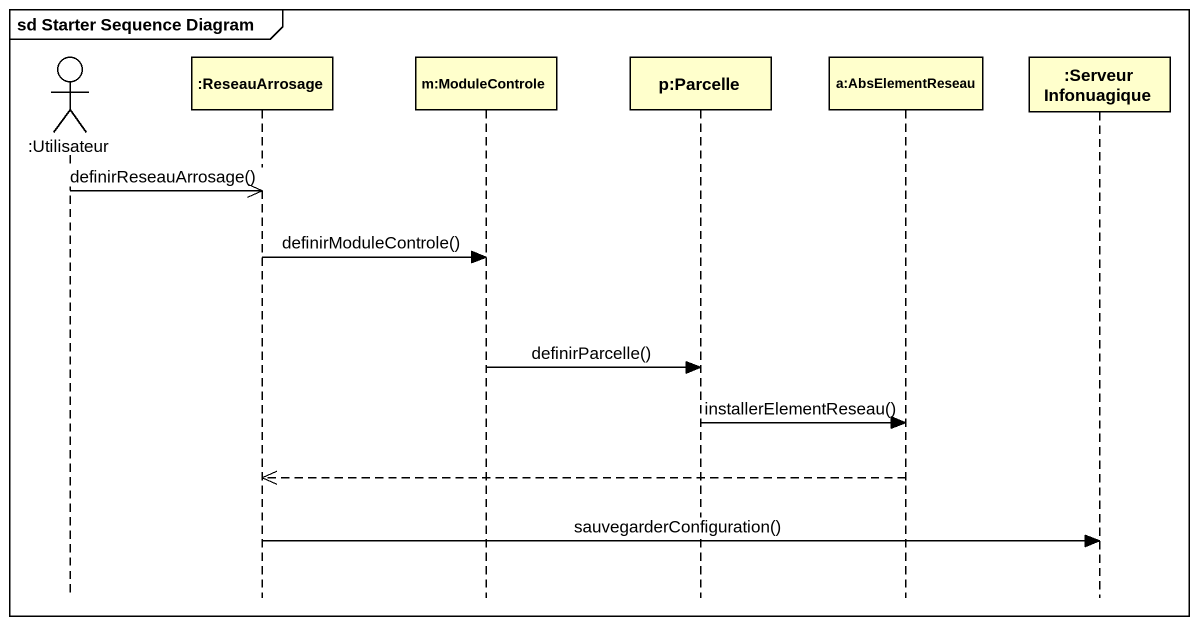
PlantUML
@startuml
mainframe sd Starter Sequence Diagram
hide footbox
actor ":Utilisateur" as Utilisateur
participant ":ReseauArrosage" as ReseauArrosage
participant "m:ModuleControle" as m_ModuleControle
participant "p:Parcelle" as p_Parcelle
participant "a:AbsElementReseau" as a_AbsElementReseau
participant ":ServeurInfonuagique" as ServeurInfonuagique

Utilisateur ->> ReseauArrosage : definirReseauArrosage()
ReseauArrosage -> m_ModuleControle : definirModuleControle()
m_ModuleControle -> p_Parcelle : definirParcelle()
p_Parcelle -> a_AbsElementReseau : installerElementReseau()
a_AbsElementReseau -->> ReseauArrosage
ReseauArrosage -> ServeurInfonuagique : sauvegarderConfiguration()
@enduml
